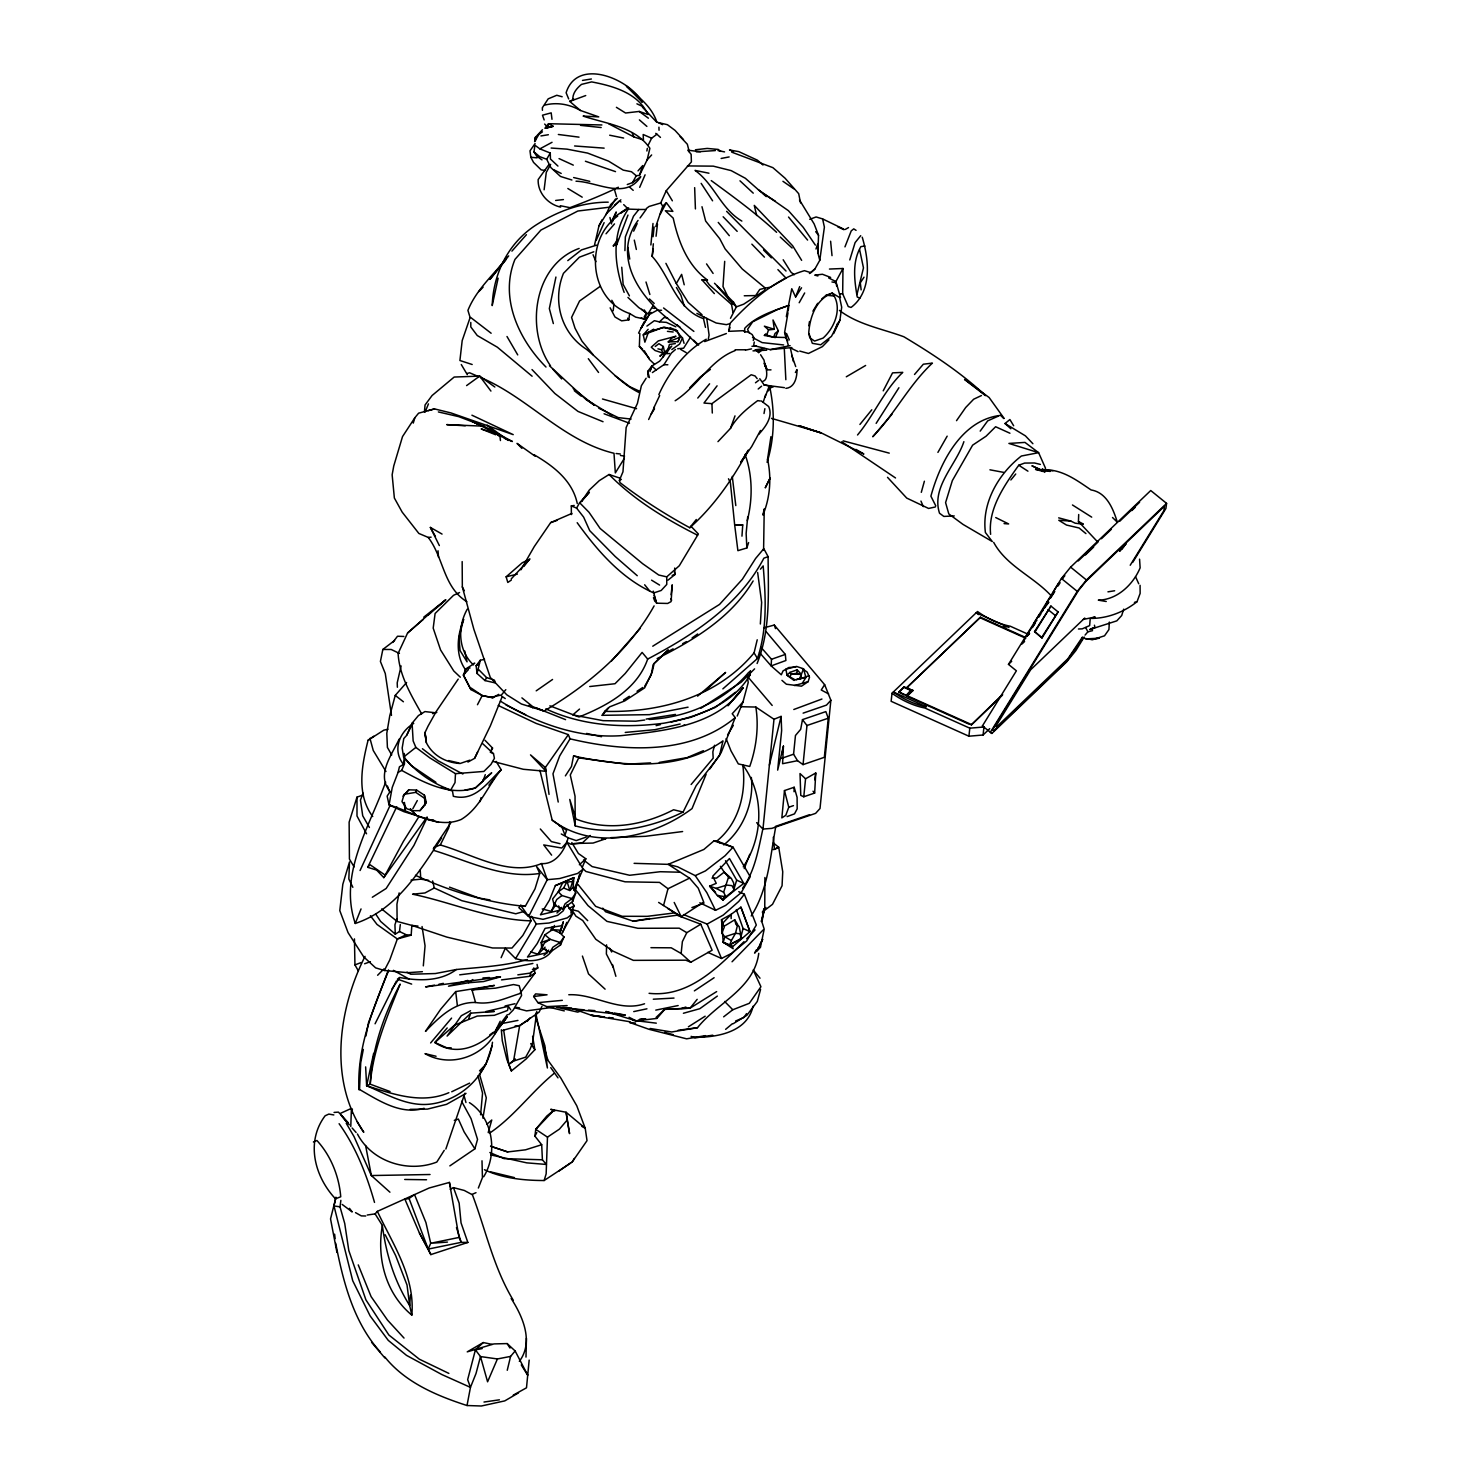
<?xml version="1.0" encoding="UTF-8"?>
<svg xmlns="http://www.w3.org/2000/svg" width="1480" height="1480" viewBox="0 0 1480 1480"><rect width="100%" height="100%" fill="white"/><g stroke="black" fill="none" stroke-linecap="round" stroke-linejoin="round"><path stroke-width="1.5" d="M731.157 918.618L731.176 914.307L740.907 907.148L749.99 931.623L732.341 946.923L723.221 942.279L721.5 919.691L731.176 914.307L722.591 923.317L721.74 933.121L724.867 936.785L731.379 940.577L729.732 944.869L723.221 942.279L724.867 936.785L735.505 933.288L739.889 933.788L741.535 938.338L729.732 944.869M764.901 877.51L764.753 908.757L761.368 921.541L764.235 908.554L761.96 922.04L764.198 929.144L760.48 947.052L757.02 950.697L758.297 947.626L760.48 947.052L754.578 953.102L756.484 949.735M606.578 944.851L606.375 953.99L613.368 967.495M695.415 208.921L694.657 187.646M624.912 250.62L625.356 236.893L633.477 216.246L638.842 209.476L646.131 209.476L640.045 217.967M794.038 791.726L794.187 787.249L784.474 790.579L781.847 817.866L785.788 815.313L788.766 807.248L784.474 790.579M654.123 595.534L656.584 603.192L667.665 603.452L671.106 601.601L672.235 584.822L671.106 594.757M749.879 671.328L749.731 675.472C731.952 705.423 696.359 717.264 663.873 723.202C624.172 728.401 582.547 726.033 545.843 708.846M724.701 261.35L722.999 286.528L729.603 300.403L736.374 306.878L743.719 304.159L764.642 290.376L765.29 288.082L770.451 287.194L786.01 278.111L777.907 269.619M728.697 331.372L730.121 323.269C750.379 301.365 775.409 279.072 804.436 270.673L810.948 272.69L814.943 268.935L819.791 260.276L817.904 253.08L818.533 235.283L814.148 223.942L799.459 199.911M1097.291 541.551L1078.439 521.496L1078.698 514.522M354.442 938.894L354.941 964.905L358.327 970.843M498.686 694.361L492.896 697.746L482.221 695.563L470.954 689.587L463.37 675.084L465.775 668.96L474.784 663.207L472.879 663.817M544.122 1180.522L572.094 1162.133L587.024 1140.636L585.211 1128.241L566.119 1112.257L554.149 1109.982L546.804 1116.05L535.741 1129.333L547.471 1137.139L546.157 1173.843L544.122 1180.522C524.013 1180.485 502.571 1178.358 484.423 1169.718M424.131 1108.298C400.803 1115.273 378.936 1100.62 359.548 1089.502L360.713 1062.825L363.322 1049.413M761.127 647.426L771.487 659.285L771.173 665.908L781.292 674.788L783.049 670.903L788.84 667.499L795.796 667.11M862.23 237.207C869.019 259.962 872.312 291.468 851.055 307.452L848.244 306.545L842.675 293.798L842.971 268.49L829.448 269.046M740.888 706.719L755.818 707.052L773.985 719.262L781.107 716.394L781.644 730.547L777.666 770.118L783.438 746.105L782.587 763.699L797.535 760.683L803.048 764.624L824.341 757.316L828.264 718.207L825.84 711.602L802.475 719.632L800.68 729.326L795.463 735.486L793.576 754.226L797.535 760.683M435.786 712.805L424.927 711.584L418.378 715.617L412.088 723.221L413.142 740.907L415.861 747.4L429.977 757.982L455.47 773.67L455.026 782.587L450.771 789.95C433.289 783.938 416.084 772.283 404.503 757.834L404.262 753.431M1109.334 622.081L1108.927 629.574L1104.524 635.808L1092.98 639.508L1085.858 638.898L1099.418 638.176L1092 639.601L1081.602 637.88M803.77 796.777L814.648 793.04L815.758 772.986L805.564 778.795L803.77 796.777L800.773 795.408L800.014 773.559L805.564 778.795M424.298 798.109L415.75 792.355L404.132 794.298L401.986 801.587L406.796 808.746L412.569 810.707L419.969 810.652L424.927 804.935L424.464 795.241L416.583 790.061L408.795 789.821L403.263 796.074L408.795 789.821M352.111 1112.96L352.351 1108.946M551.134 148.037L566.951 149.147L587.597 153.088L608.521 161.117L623.246 170.126L631.479 171.736L636.234 175.713L639.452 175.399L647.167 159.822L649.887 148.296C635.087 126.522 606.115 123.858 583.139 116.088L598.752 116.883L580.438 110.482L569.634 101.343L572.89 100.27C572.187 93.573 576.645 88.393 581.474 84.397L591.649 81.9C613.293 86.025 637.806 92.796 648.055 114.478L639.231 111.444L625.577 113.017L616.402 107.319M367.225 1215.024L375.106 1213.878L382.358 1225.44C376.568 1258.185 385.596 1293.39 411.81 1315.11C415.325 1276.87 392.885 1244.384 377.382 1211.361L429.182 1187.996L449.402 1182.428L450.531 1187.312M370.407 915.75L376.993 924.427L397.343 938.968L411.181 935.157L411.847 925.407L397.139 921.448L381.655 908.942M741.961 536.167L742.738 524.919L734.672 524.956L730.417 482.868L728.493 478.78M410.423 1295.111L409.683 1305.582L411.81 1315.11M544.122 189.773L546.268 172.42L550.653 164.354M525.992 1357.086L526.436 1338.272M572.705 901.431L571.946 898.601L561.919 895.529L558.274 891.793L563.658 888L569.818 890.516L573.851 877.659L562.733 882.635L558.274 891.793L552.595 899.008L554.149 904.872L562.548 909.164L572.705 901.431L575.702 893.069L573.074 887.463L573.851 877.659L555.351 885.577L549.376 900.247L540.459 914.788L559.755 910.237L561.29 907.351M1090.205 618.714L1089.65 625.577L1082.213 628.852L1078.439 629M423.317 965.867L425.056 945.831L422.059 926.536M424.427 411.884L425.056 404.983L432.086 395.512L454.175 377.049L479.705 376.105L494.838 387.02M747.696 516.946L746.142 533.448L746.845 547.97L737.891 550.671L734.672 524.956L742.738 524.919M639.841 333.536L639.36 346.394L649.035 358.049M529.174 1360.102L526.491 1387.814L513.264 1395.122M705.498 327.394L703.462 318.625C676.009 309.228 670.163 276.187 652.162 256.392L653.346 243.793M650.867 244.977L652.995 223.48M764.106 627.798L774.28 625.06L824.638 684.667L830.872 700.262L820.013 808.505L815.628 813.352L771.82 828.375L762.959 829.059L773.985 719.262M803.048 764.624L806.97 725.515L802.475 719.632M594.553 244.903L598.975 225.829L602.101 219.725M690.79 962.222L681.133 953.49L682.373 941.613L686.794 932.678L700.762 924.223L712.12 950.234L690.79 962.222L685.777 960.187L633.329 960.354L613.053 951.159L595.793 939.282L582.769 920.56L575.868 916.139L571.724 909.553L578.365 911.255L587.726 920.671M653.068 236.726L654.105 226.958M480.593 1114.773L482.554 1093.147L477.948 1075.831M1028.711 634.495L1010.322 626.244A73.649 51.245 46.3 0 1 977.503 611.518L892.015 693.269L891.127 701.298L968.919 736.207L983.072 735.005L989.713 728.66M904.114 694.99L898.86 691.974L904.243 686.831L912.772 690.753L907 687.46L980.445 617.216L1025.751 637.547L1022.902 642.449M898.786 692.64L904.243 686.831M905.89 695.766L911.31 689.995L907.221 694.49M969.067 724.164L906.963 696.303L912.827 690.068M968.919 736.207L969.807 728.179L924.834 707.995A73.649 51.245 46.3 0 1 892.015 693.269M1002.589 694.435L971.139 725.089L1002.515 695.101M983.072 735.005L983.96 726.995L982.424 725.903L1016.39 670.81L1008.472 664.372L1061.419 578.495L1070.614 567.136L1150.737 490.527L1166.592 503.385L1165.907 508.491L1132.681 562.4M390.072 1091.555L370.222 1084.174C373.145 1049.08 387.187 1016.427 400.137 984.089C383.746 1015.003 371.98 1049.024 370.222 1084.174L366.633 1085.746L365.634 1066.895M573.555 756.002C622.488 766.492 680.042 771.376 722.962 740.888L719.521 755.577L696.173 785.658L683.094 812.076C649.516 828.541 612.017 835.793 575.239 825.877L575.035 796.203L570.281 774.984L578.699 757.89L577.644 756.89L573.555 756.002L571.484 766.455L565.379 775.871M788.211 310.911L788.84 305.398L777.426 309.561L752.654 321.826L747.585 329.318L749.084 332.889M775.594 827.542C770.1 857.53 768.194 889.536 751.193 915.972M613.164 310.8L613.941 304.121L611.813 300.274M656.066 236.245L657.471 224.035M375.772 914.141L380.619 921.43L395.271 934.139L399.489 931.53L400.303 924.575M532.596 1036.277L534.854 1049.745L526.177 1058.94L511.377 1070.965L508.805 1064.361L513.541 1061.086L519.665 1025.621L539.053 1012.154L541.995 1006.345M560.18 930.162L552.502 929.625L559.865 932.844L563.232 921.985L559.865 932.844L564.01 936.951L560.532 944.962L549.987 952.195L541.68 947.829L541.236 942.446L544.918 934.787L552.502 929.625L554.501 925.481M490.768 1154.918L526.751 1162.855L546.379 1164.446L542.402 1159.784L541.699 1144.725L534.909 1136.14L535.741 1129.333L554.149 1109.982L550.726 1109.297L554.723 1111.11M610.149 307.822L614.995 316.998L621.619 320.846L628.834 319.884L629.648 313.519C589.059 299.756 583.99 239.927 617.715 216.062M536.796 1011.451L532.486 1043.27L529.877 1049.635L525.696 1057.145L513.541 1061.086M750.286 671.328L749.731 675.472L750.545 670.995M448.865 1373.403L419.321 1359.177L388.87 1335.015L365.911 1299.866L348.818 1250.619L344.729 1223.479L340.012 1206.829L340.863 1200.354M398.065 772.43L399.434 766.807L404.429 763.939L403.615 764.476L404.503 757.834L404.429 763.939L401.672 770.396L398.065 772.43L392.219 787.471L389.055 804.935C412.31 811.577 436.582 829.633 461.187 819.476C480.186 807.988 487.401 786.01 501.184 769.748L496.115 761.386M833.666 333.555L839.918 320.18L841.695 307.248L839.623 297.554L832.278 293.096L826.192 295.223L821.788 298.904M789.599 677.377L791.319 674.085L796.702 673.308L797.184 669.793L789.987 672.383L786.99 675.195L794.02 680.449M541.995 159.858L536.722 156.214L533.984 151.922L534.928 145.225L539.867 148.87L550.264 153.032L550.449 159.026L557.942 166.075M760.35 624.005L761.645 602.397L757.649 572.482M652.162 256.392L653.272 248.973M767.399 460.188L770.932 436.674M814.74 779.812L815.758 772.986M763.588 550.135L764.235 508.935L762.922 515.04C770.248 497.317 771.58 477.837 767.547 459.151M534.632 141.636L535.316 137.418L542.438 129.759M351.371 1109.926L350.779 1126.484M808.783 325.785L809.486 321.512M482.924 1118.196L486.291 1097.845L479.409 1073.944M753.709 345.414L754.264 342.028M646.871 150.997L647.334 148.333M555.925 277.038L549.339 308.58L553.354 323.565M782.032 754.319L783.438 746.105M764.013 413.531L764.883 408.684M478.613 669.534L486.587 677.6L494.431 680.153L495.263 682.909L484.996 680.578L477.06 673.456L480.279 660.265L484.552 659.322M708.346 339.142L709.087 335.072L706.755 318.348M1044.714 472.361L1045.491 468.18L1038.609 452.677L1024.974 442.409L1008.916 443.427L1038.609 452.677L1021.367 456.025C998.482 473.785 981.573 502.923 985.403 532.523L992.303 541.569L963.036 524.42L948.791 513.93L945.591 502.608L952.343 480.612L972.619 445.166L986.069 436.212L995.615 426.74L1009.933 433.233M653.18 664.483L651.2 674.917L644.744 686.221M449.846 821.918L448.662 828.06L440.3 844.988L433.936 847.411M470.548 1010.748L461.298 1015.742L447.089 1036.092L470.788 1013.153L494.339 1011.432L485.773 1011.58L508.325 1006.289L507.529 1010.452L494.302 1015.317L477.245 1016.057L454.453 1025.215L434.861 1042.531C462.056 1060.661 491.674 1039.663 507.344 1016.63L494.838 1033.928L496.891 1028.248M365.93 1035.982L368.539 1022.569L388.334 970.14M399.138 892.921L396.936 904.188L397.139 921.448M819.791 260.276L824.397 227.106L822.602 218.911L816.109 216.968L809.726 219.299M733.229 891.46L743.793 883.394L729.474 858.529L712.731 876.216L716.246 883.338L709.623 886.15L717.449 895.567L723.035 900.007L733.229 891.46L736.688 880.156L725.496 860.713M394.605 640.47L382.839 649.461L380.416 661.468L385.281 673.511L391.479 715.395M849.779 259.943L855.088 242.628L860.713 235.672M763.07 828.06C758.5 848.632 755.188 870.74 742.59 888.204M464.868 673.382L465.775 668.96L470.085 667.943M492.488 1042.253C488.197 1074.184 462.075 1100.38 430.051 1104.136C407.204 1106.763 386.928 1094.238 366.633 1085.746L373.663 1053.335M788.008 312.761L784.604 332.5L788.359 345.395M384.8 1356.957C405.206 1382.468 436.711 1395.751 467.014 1405.519L470.455 1387.37L441.854 1374.55L406.5 1355.366L388.241 1340.362L370.093 1315.85L352.721 1280.736L333.999 1205.96L335.942 1197.191M413.734 723.387C399.304 731.86 391.996 750.545 403.615 764.476M718.559 895.4L723.035 900.007L723.757 896.843M722.869 688.866L757.464 658.508C767.51 628.408 765.715 596.903 763.18 565.896L760.424 569.19M387.927 729.233L383.764 730.195L368.076 740.24C361.86 765.197 356.125 794.26 372.72 816.553M401.117 665.945L397.214 682.817L397.38 687.257M654.141 663.484L668.091 650.09L654.141 663.484L652.18 672.013L644.651 687.849L624.764 700.91L609.575 706.885L602.193 715.321L649.424 714.655L688.071 707.181M728.734 876.475L723.627 892.255L725.885 896.751L734.321 890.128L733.618 882.876L731.342 878.417L724.201 872.127L720.39 866.281M507.252 1370.277L510.582 1356.402L515.151 1350.981L507.159 1343.581L493.932 1343.914L467.236 1351.869L483.257 1342.564L492.174 1344.395M602.193 715.321L604.71 711.362C660.246 712.805 717.282 697.099 754.079 652.884L757.224 639.785M769.378 765.141L781.107 716.394M335.793 1198.005L330.539 1218.891L336.94 1252.432M480.057 801.624L481.055 797.683M567.229 840.991C563.418 852.166 554.686 864.561 541.458 863.599C508.435 877.159 472.046 853.868 440.3 844.988M714.544 745.254L712.861 751.877L713.175 758.186L691.123 784.511M674.196 902.449L681.226 916.712L663.54 905.52L667.998 888.721L689.551 878.14L698.245 888.167L703.703 902.134L681.226 916.712L667.739 908.498M737.207 716.043L742.979 702.001L748.214 682.502L747.548 678.099M406.611 682.502L395.253 695.397L389.758 715.765L386.798 733.303L387.409 747.437L391.738 754.948M728.882 331.409L729.955 327.432M760.572 989.436L757.279 1001.479L746.827 1015.373L733.118 1023.753M579.735 873.866L575.276 889.869L579.864 874.828M786.324 316.609L791.763 288.729L795.611 296.999L801.549 287.786M921.3 492.341L924.39 481.222M449.846 1165.889L474.895 1148.832L477.541 1139.378L471.084 1118.714L461.594 1101.323M753.283 340.437L754.005 337.903L752.21 334.61L748.751 332.242L744.181 331.502M488.197 1132.57L491.767 1120.008L486.901 1124.282M856.957 294.539L863.469 267.88L859.602 249.639M1123.69 609.149L1121.711 615.495L1116.808 620.86L1089.798 629.518L1094.923 627.594L1094.442 625.207M413.272 423.095L414.844 417.749L418.6 413.179L434.51 408.906L450.919 412.92L513.227 434.639L471.917 415.196M561.271 833.98L568.135 837.736L566.896 842.324L561.808 848.022L543.715 844.932L551.633 855.144M736.356 909.608L743.071 928.496L740.278 939.393L732.471 943.093M590.261 835.479L582.38 842.897L571.002 844.229L566.896 842.324L583.139 869.112L577.644 873.441L559.662 878.528L547.249 879.693L536.593 866.54L539.756 873.441L535.002 888.888L525.252 906.334C487.493 902.93 449.495 891.053 415.454 875.291M464.887 1093.239L445.85 1149.035M363.34 794.871L356.995 797.147L349.132 822.159L349.428 859.066L354.108 866.891M463.795 619.454C457.043 635.105 455.118 655.529 465.627 669.885M396.751 806.711L367.725 867.317L376.66 870.111L383.82 877.64L403.374 841.436L418.655 817.09M655.807 226.551L662.744 206.164L666.37 202.704L672.864 211.381L665.316 210.752L673.215 218.152C678.395 241.629 687.368 265.401 707.533 280.09L702.001 279.905L714.359 293.595M747.271 520.664C752.746 499.315 752.691 475.284 745.051 454.453M781.94 680.356L786.38 684.223L801.494 686.184L808.117 681.67L809.505 677.266L807.173 672.087L802.29 668.609M388.759 970.307C373.089 1008.528 356.976 1047.341 358.937 1089.761L359.548 1089.502M763.218 402.153L765.715 394.476M746.845 547.97L748.602 542.568M639.452 175.399L642.709 165.575L638.028 170.866M396.825 919.062L394.938 924.76L395.271 934.139M758.759 953.342C754.005 989.01 717.689 1002.348 697.469 1027.712L671.68 1031.986L650.183 1028.489M492.007 1045.972L486.18 1063.361L479.927 1073.666M501.516 979.889L529.692 976.301L531.024 972.305M844.951 246.882L851.222 230.899L853.738 228.863L856.069 230.362M470.048 317.756L462.186 340.604L459.91 360.51L472.175 364.506M649.979 371.536L651.866 366.041L659.692 361.139L671.791 346.043L659.84 356.199L664.649 352.776L663.336 346.505L658.915 343.675L655.233 346.468M700.466 151.719L687.793 150.202L691.141 154.309L691.401 161.912L666.259 190.679L660.709 202.982L649.073 206.46L646.353 208.532M616.402 245.55L627.964 215.062M815.98 249.01L817.866 243.608L817.904 253.08M663.244 356.81L664.649 352.776M753.024 1006.27C747.197 1033.281 714.433 1037.998 691.512 1037.221M485.292 774.669L483.016 781.07L475.339 788.026C449.346 796.388 423.983 782.532 401.672 770.396M653.679 329.171L648.407 332.279L644.873 342.176L643.245 334.868L648.148 329.318M596.144 240.426L604.118 222.648M717.966 441.651L730.491 428.386L735.005 415.88M757.094 663.502C770.729 629.759 768.287 592.296 768.101 556.628L763.81 548.692L755.614 558.46L742.387 579.235L719.521 604.432L652.754 646.205M415.75 792.355L416.583 790.061M764.383 335.405L766.659 335.109L768.564 329.911L774.299 329.282L773.004 319.957L778.369 330.836L775.354 337.57L764.383 335.405L765.752 333.888M767.066 462.315C774.614 438.413 774.965 411.921 769.841 387.427M1091.278 618.418C1107.78 618.381 1124.152 611.962 1137.01 601.731L1140.137 593.388L1140.081 585.322M363.081 793.114L360.454 800.107L362.711 815.758L369.408 827.487M650.404 369.926L651.866 366.041L656.288 370.019M468.753 1018.536L470.788 1013.153M658.841 394.605C668.646 372.757 685.314 351.019 706.274 339.216M766.659 335.109L773.633 337.2L775.039 333.463L778.369 330.836M559.865 932.844L562.64 925.574L545.102 928.349L537.148 943.648L527.49 957.042L546.952 952.806L548.654 950.123M612.369 221.963L616.235 211.992L611.388 221.667M744.237 868.63L749.768 854.312M795.611 296.999L799.681 286.584M803.548 668.793L805.897 677.47L795.056 679.838L786.99 675.195L785.917 669.182L796.573 666.426L803.548 668.793L799.459 679.098L808.913 675.75M478.355 1188.033L482.443 1177.618L481.999 1160.783M441.651 837.846C419.229 871.887 396.233 909.849 355.274 923.465L361.046 908.924M483.683 1176.748C498.131 1153.475 492.97 1117.585 469.419 1102.637M501.776 697.616L490.361 725.866L474.618 758.334L467.939 762.089M677.951 341.714L680.134 336.737L677.951 341.714L668.257 341.917L671.827 338.069L675.953 336.238L658.249 340.918L651.255 347.19L655.085 350.519L662.707 353.072L661.671 349.779L663.336 346.505M730.491 318.311L736.374 306.878L733.543 302.197L714.507 283.254M834.591 330.577L837.588 323.232M706.09 774.336L692.029 808.598C652.995 837.699 593.776 851.518 552.188 820.124L539.867 770.192M425.075 412.125L428.46 403.874M385.651 782.051C369.371 827.154 338.402 874.31 355.274 923.465M467.236 609.224C457.32 626.762 458.097 650.756 473.471 664.909M582.491 866.799L585.84 858.788L578.403 853.498L571.817 842.582M562.585 932.567L566.784 922.373M765.141 397.01L769.101 386.391M498.113 278.203L492.211 305.601C493.303 272.801 508.972 241.814 537.185 224.276C558.626 210.697 582.658 202.149 608.225 202.168M696.303 519.499L689.791 527.731C665.538 514.504 641.932 499.519 620.065 482.665L619.38 480.352L622.969 471.787L626.151 427.498L637.418 403.43L641.377 385.725L646.131 378.251M550.745 930.31L552.225 926.795M742.979 702.001L732.212 713.73L735.227 717.615L721.075 752.802L709.845 768.952M430.846 1254.596L428.201 1249.083L430.699 1243.274L425.944 1222.591L414.529 1194.601L409.072 1198.486L404.928 1199.244L419.432 1233.007L430.846 1254.596L467.846 1242.442L461.039 1222.869L459.151 1203.148L453.49 1187.645L450.197 1189.273M510.582 1356.402L497.41 1358.955L487.586 1381.802L480.482 1356.568L475.413 1349.852L483.257 1342.564M639.693 187.331L645.095 174.806M721.74 933.121L724.257 927.276L721.5 919.691M462.907 621.841L458.985 638.01L460.077 650.608L467.07 661.837L464.794 651.071M544.918 934.787L550.153 939.319L541.236 942.446L542.549 945.85L541.68 947.829L544.548 942.89L550.153 939.319L560.125 942.464L560.532 944.962M638.565 333.167L644.318 321.641M501.11 957.671L505.309 948.217L515.595 958.615C527.768 962.314 545.824 962.13 552.577 949.457M570.799 913.049L574.24 905.63L572.002 902.634M360.065 870.518L390.202 805.139M730.491 428.386C736.633 417.046 747.363 408.351 757.686 400.636L760.184 400.988M542.216 908.924L551.3 911.421L555.185 902.745M412.088 723.221L406.649 735.375L412.68 723.184M689.791 527.731C714.119 506.049 732.859 478.965 748.344 450.161L740.703 462.371L751.711 446.516L760.48 430.477M313.409 1141.968L316.905 1140.506C330.817 1155.547 339.124 1176.397 340.733 1196.765L335.461 1198.8C314.5 1176.489 305.509 1141.764 325.137 1115.772L328.819 1114.089L333.832 1114.939M963.887 441.669C956.21 464.979 931.068 487.105 939.523 513.245L943.851 516.428L954.248 515.928M768.101 556.628L763.865 558.201C739.038 605.449 693.51 634.809 647.685 659.062C637.159 689.476 607.133 705.72 578.995 716.986L549.876 705.831M573.611 889.961L583.139 869.112M648.647 419.506L654.456 407.019M633.662 231.139L637.14 223.61M430.588 612.702L407.592 632.996L398.101 653.438C399.322 675.528 411.07 695.027 421.634 713.823M605.968 214.711L610.722 204.518L617.382 198.32M670.07 327.617L677.711 331.187L674.751 329.374L682.484 337.976L679.635 344.026L671.827 349.558M562.548 909.164L565.101 903.78L571.946 898.601L575.702 893.069M474.618 758.334L477.615 752.043M653.938 407.592L659.673 395.549M427.295 817.367L413.938 845.395L386.151 888.481L372.312 897.25M653.309 305.287L648.018 313.834L638.731 307.562L627.946 297.443M554.149 904.872L556.739 899.526L561.919 895.529M375.069 1023.79L396.363 981.092M500.203 1021.219L495.855 1030.043L507.344 1014.614M648.018 145.447L651.626 138.213L656.935 134.236L660.469 137.418M417.286 800.569L412.809 808.765M638.065 220.409C609.038 259.666 645.668 306.046 679.986 327.099M399.138 739.13C391.923 754.874 375.865 774.891 390.128 791.578L387.15 796.111L389.055 804.935L403.855 811.651L438.635 822.399M565.064 907.092L563.159 910.903L557.646 915.325L543.067 919.339L528.656 916.509L518.888 907.702L520.664 905.335L525.252 906.334M759.851 944.999L762.7 939.282L757.02 950.697M723.035 900.007L725.071 895.992M365.042 956.358C338.161 1009.434 328.412 1080.789 363.784 1132.311L357.18 1121.729M563.658 888L567.043 881.433L569.818 890.516L573.074 887.463M883.227 390.831L892.551 372.868L902.763 372.368C883.986 390.406 874.088 415.085 857.53 434.99M424.927 804.935L426.314 802.271L424.464 795.241M477.466 704.721L482.221 695.563L492.896 697.746M690.531 337.144L683.612 348.207L677.729 348.743M352.851 887.316L348.836 879.009L349.502 861.952L342.824 884.263L339.789 910.607L348.078 932.659L363.747 956.913L375.624 967.865L384.338 970.473L389.721 960.095L397.343 938.968L406.242 934.75L411.181 935.157M638.842 209.476L628.279 209.106C611.148 234.192 614.163 265.124 624.153 292.374M660.339 214.008L666.37 202.704M530.765 951.899L538.054 954.23L542.549 945.85M484.996 680.578L486.587 677.6M534.909 1136.14L536.833 1132.552M627.279 184.519L632.478 182.669L636.234 175.713M490.602 751.673L492.544 748.066L485.033 740.315M555.851 904.687L551.3 911.421M795.389 372.516L797.017 369.593C797.054 377.104 794.945 387.427 785.88 388.371M561.679 933.677L572.871 913.456L566.97 904.668M519.332 1361.36C534.002 1341.935 522.773 1316.534 511.155 1298.496M637.251 575.72L615.18 556.48L589.725 530.673L583.638 517.13L576.608 508.102L579.624 502.719L589.373 492.23L581.363 501.702L589.317 490.028L599.271 480.649L609.076 474.488L620.101 478.188M690.938 526.251L698.357 533.966L679.302 565.749L666.74 576.867L666.759 584.452L661.172 590.483L653.698 592.943C621.563 578.662 597.384 550.708 577.182 522.699M528.989 914.585L531.005 920.838L522.847 935.416L511.988 948.051L492.544 947.977L446.849 937.099L411.847 925.407L417.989 926.091M491.009 750.804L492.544 748.066M799.182 302.734L804.676 292.966M1064.86 575.72L1061.918 578.846M731.379 940.577L735.505 933.288L737.669 924.501L734.727 919.783L724.941 925.759M743.034 687.904L728.012 705.627L743.034 687.904C717.042 726.199 663.133 731.065 620.768 735.69C578.476 738.483 536.019 723.258 500.388 701.132M937.913 452.399L947.163 436.156M571.909 180.024L560.495 176.453L550.893 167.592L546.675 159.267L550.264 153.032M572.871 913.456L567.265 917.878L549.043 923.021L536.352 924.057L515.595 958.615M702.038 314.74L688.163 302.42L676.323 283.531L681.633 274.374L684.223 284.789M842.971 268.49L835.904 281.552L836.626 285.992M549.987 952.195L552.873 947.255L560.125 942.464L564.01 936.951M535.723 139.768L539.034 134.18L542.438 131.85M839.918 320.18L831.464 336.349L820.771 344.785L812.317 343.323L808.746 332.889C809.819 317.146 816.165 298.942 832.278 293.096C842.916 307.1 835.035 327.413 823.084 338.088L814.592 341.066L809.819 337.865L808.95 333.962M743.274 866.855C763.31 836.94 764.79 794.242 742.775 765.049C746.568 792.522 739.057 823.01 716.875 841.029L713.934 840.88L703.87 849.465L668.165 864.357L634.106 863.34M649.258 314.574L641.025 328.32L649.258 314.574L657.046 310.319L661.579 310.264M727.587 734.857L733.359 725.293M812.927 311.17L817.682 303.308M498.242 705.479L536.223 723.443L568.338 734.635L570.059 738.835L559.699 755.891L552.984 773.781L558.219 802.049M572.094 1162.133L574.351 1158.452M462.167 561.586L462.334 586.913L473.859 629.278L490.305 677.452L506.808 694.823L521.423 703.999L544.104 711.029C587.986 685.166 629.019 650.885 654.105 605.894M1042.123 611.277L1045.12 606.412M1027.083 636.234L1029.581 633.403L1026.898 635.956M1032.485 627.465L1035.482 622.599L1027.823 633.274M1038.886 617.086L1040.902 613.83M1044.307 608.317L1048.802 602.231L1046.12 604.784M1050.708 597.92L1054.704 591.427L1047.026 602.101M1058.108 585.913L1060.105 582.676M1034.576 631.553L1050.93 606.079L1058.089 611.906L1042.031 637.954L1034.576 631.553L1042.031 637.954M1034.853 632.127L1048.524 609.963M1049.653 608.132L1050.93 606.079M1041.754 637.38L1058.089 611.906M1166.592 503.385L1086.468 580.012L1077.255 591.371L990.342 732.323L991.878 733.433L1066.636 661.93L1075.849 650.571L1084.192 637.029M1082.527 636.974L1067.894 658.748L996.577 726.939L995.744 726.347L1030.598 669.83L1084.766 618.029M1082.99 637.88L1067.154 660.654L993.764 730.824L992.525 729.918L1078.439 590.576L1085.95 581.288L1164.483 506.216L1163.89 510.655L1130.22 565.249M611.092 206.22L615.569 199.005M624.357 458.338L615.329 472.916L613.996 453.269C562.955 441.022 527.842 397.214 480.649 377.529M794.557 685.555L802.252 683.353L805.897 677.47M598.975 225.829L606.615 213.564L619.713 200.707L620.952 202.02M876.141 423.373L898.915 387.742M748.825 672.179C724.701 701.224 687.09 717.56 649.258 719.428M651.052 414.289L654.512 408.813M444.259 1150.33L436.804 1162.059C408.369 1173.196 371.887 1161.948 357.439 1133.995M426.314 802.271L419.969 810.652M824.638 684.667L821.252 689.995L828.578 693.898M414.844 417.749L402.523 436.582L393.754 465.978L392.144 474.784L394.365 498.02L402.171 512.117L418.858 533.448L428.238 537.425L431.124 537.166M864.024 277.186L860.305 282.81L861.138 289.895M545.102 947.163L538.054 954.23M433.27 848.928L450.864 822.732M746.549 1013.615L743.977 1017.445L735.579 1021.034M663.54 365.264L671.346 353.072L675.454 349.521M520.904 569.818L534.262 546.601L550.653 522.625L571.946 513.412L571.354 514.577L571.317 505.92L574.203 505.457M568.338 734.635L545.343 767.51L549.043 794.409M458.227 679.098L436.397 711.214L428.016 726.218L425.019 732.526L425.87 740.24M392.015 988.899L399.748 977.522C418.766 980.981 440.171 981.702 456.395 969.511C480.149 967.254 504.384 966.089 527.416 959.539M891.959 414.252L872.756 436.748C894.882 413.919 909.09 384.856 932.418 363.1L923.335 364.21L914.529 374.477M956.524 420.671L965.682 407.518L973.673 399.212L981.425 395.567M616.864 244.071L613.312 245.883L617.863 239.371M383.82 877.64L426.943 817.145M535.113 143.542L529.988 150.831L530.839 157.269L533.559 162.43L541.162 169.849L545.102 170.533M762.977 381.267C772.061 378.547 760.998 353.646 766.825 369.223M675.158 400.747C697.413 386.521 710.696 359.751 735.042 350.649M495.948 1032.097C482.61 1057.127 450.05 1067.949 425 1053.649L436.064 1056.258M508.695 255.874C494.709 273.56 476.412 289.173 467.921 310.375L469.918 316.887L491.138 333.24M980.186 431.124L987.678 420.875L998.223 416.158M520.109 993.21L534.983 973.155L533.799 967.883M703.462 318.625L704.462 317.293L716.209 323.01L726.329 324.657L729.899 323.695M533.633 996.521L535.575 993.894L547.063 994.801L533.633 996.521L537.906 1002.645L546.786 1006.641L564.305 1010.914M477.06 673.456L476.135 665.723L480.279 660.265M717.079 385.836L703.962 403.06L711.936 403.651L751.193 374.755L755.059 375.957L757.168 378.639M506.918 257.261L489.935 279.387L505.735 260.073M753.135 580.956C731.25 617.548 694.194 639.897 657.12 658.563M523.865 566.489L529.359 559.422L511.229 578.902M738.76 891.7L744.366 894.235L738.742 901.45L723.276 915.066L707.144 924.075L683.52 914.566M648.111 377.03L647.704 371.369L651.866 366.041M1062.696 578.033L1063.546 576.978L1062.714 578.014M758.759 434.306C765.345 427.017 773.356 416.861 768.657 406.519L761.312 400.932M392.755 642.468L397.51 636.234L403.855 636.456M488.899 785.214L494.413 778.369M697.173 999.333L690.032 1008.176L664.724 1009.36L656.195 1017.297L656.954 1018.407L664.724 1009.36L690.032 1008.176L716.653 991.6M859.917 424.446L871.794 409.793M527.176 1021.422L530.007 1017.963M1040.385 464.424L1034.52 462.981L1024.623 463.074L1018.74 465.238C1004.587 485.107 987.882 508.695 990.62 534.317M505.809 689.662L501.443 694.971L490.842 697.376M1010.858 479.964L1015.742 474.007M697.765 398.065L709.605 383.801M548.84 164.669L538.165 179.561C537.61 192.77 547.989 204.406 560.643 207.108M430.625 1042.956L451.585 1018.111M447.182 1027.953L434.861 1042.531L446.793 1047.803L451.197 1047.803M475.543 1002.496L471.99 989.898L494.413 985.421L455.692 991.582L440.763 1009.138L425.463 1031.375C439.135 1017.352 454.416 1001.793 475.543 1002.496C492.23 1005.105 506.179 997.687 521.256 993.136L521.571 995.504L513.264 1009.952L508.676 1014.614M606.041 233.785L614.496 223.887M567.192 1120.045L569.56 1133.625L566.119 1112.257L567.192 1120.045L559.44 1129.111L547.471 1137.139M1085.062 635.087L1087.874 631.812L1092.444 630.684L1092.277 628.057M367.725 867.317L369.982 864.709L384.707 874.791M732.952 312.28L731.546 304.473L733.543 302.197M611.554 660.931L640.304 628.334M511.913 251.119L526.418 234.691M406.334 735.708L403.781 738.557L402.171 748.066L403.596 757.057L411.218 765.567L435.916 782.291M763.236 910.422L765.9 907.443M375.106 1213.878L377.382 1211.361M830.872 700.262L826.488 705.109L803.122 713.138M468.439 669.552L463.37 675.084L470.954 689.587M647.167 159.822L651.644 154.956M767.528 391.442L771.913 386.724M746.716 938.746L755.059 929.921M763.125 929.976L732.045 961.778M828.966 339.845L822.38 346.635L808.469 353.461L799.737 351.075M689.773 387.76L700.188 377.067L710.382 369.427M479.538 1070.891L485.995 1064.286M478.817 291.56L483.091 287.194M377.622 975.264L383.912 968.919M754.578 668.868L741.277 682.132L700.854 708.291M556.942 912.994L559.755 910.237L558.645 905.908M604.71 711.362L608.095 708.069M743.941 941.706C718.115 967.254 688.866 997.613 649.091 993.32M907 687.46L980.445 617.216M906.963 696.303L912.772 690.753M1078.217 560.957L1098.123 541.921M1101.435 538.739L1111.388 529.23M1119.676 521.312L1139.582 502.275M1085.358 555L1093.646 547.082M1131.793 510.6L1135.105 507.437M1045.62 604.377L1048.303 601.824M1043.308 609.945L1041.125 612.887M1036.888 620.324L1034.224 622.877L1039.219 614.774M1026.417 635.549L1029.081 632.996M1008.472 664.372L1011.71 661.264M576.016 181.208C597.162 181.799 625.707 200.355 640.766 176.675L632.478 182.669M646.89 326.081L654.382 320.679L659.433 321.9L664.076 317.534L667.573 317.96M723.739 844.913C743.441 829.244 754.097 802.252 751.341 777.426M579.365 864.783L585.84 858.788M705.368 690.642L725.626 672.42L697.598 696.137M620.86 213.268L627.538 207.922M652.384 372.553L663.965 364.654L667.85 364.783M511.303 580.086L507.807 582.454L506.141 576.812L522.274 562.752L530.043 558.977M614.515 205.313L620.86 199.819M407.592 632.996L423.188 619.454M428.368 614.94L445.684 599.881L423.743 617.179M579.531 709.068L572.779 714.914L603.119 720.668L635.716 721.186L644.744 720.02M403.596 757.057L415.861 747.4M435.62 608.428L445.684 599.881M543.974 955.322L546.952 952.806L545.713 949.032M758.186 389.018L761.59 386.169M553.816 1073.648C531.209 1092.24 513.93 1116.79 489.418 1133.255M725.626 1029.34L732.267 1023.808M809.412 273.504L814.943 268.935M515.336 1058.977L508.805 1064.361L503.644 1029.987M1010.84 428.756L1005.031 423.521L1009.897 419.543L1013.652 425.759M735.227 717.615C689.939 755.355 624.19 751.748 570.059 738.835M758.574 352.758L762.348 349.706M483.035 779.793L491.712 772.819L475.339 788.026L464.961 790.08M567.784 260.628L581.474 249.917L596.533 245.162M723.646 1016.834L732.785 1009.748L749.305 1003.311L760.942 986.735L753.209 970.011L760.017 978.206M755.466 382.784L758.815 380.249M501.184 769.748C487.457 782.236 475.487 801.883 453.343 796.277L452.492 791.023L441.521 787.286M467.754 980.408L448.496 986.198L468.587 982.739L472.786 979.557M762.274 912.106L772.505 904.336L782.069 885.743L782.735 871.794L778.721 847.245L773.337 842.952M735.394 692.307L715.247 707.422L690.846 717.319L671.291 722M466.589 385.596L479.705 376.105L490.935 391.072M717.356 996.077L699.818 1008.694L683.409 1013.264M692.104 637.936L697.672 633.976M368.076 740.24L373.756 736.226M489.788 1034.835L493.21 1032.411M757.834 352.129L761.09 349.835M399.748 977.522L397.436 979.131L411.662 984.108M558.626 1171.272L570.559 1162.947M536.204 690.846L552.558 679.468M615.569 216.191L624.024 210.456M623.246 211.548L628.667 207.903M668.035 580.141L675.01 574.481L674.695 568.061M694.361 990.879L714.119 977.725M537.055 964.423L537.813 967.92L529.914 973.137L517.834 974.839M613.312 245.883L616.735 243.664M501.738 1030.672L519.665 1025.621L526.232 1021.293M623.524 700.059L629.315 696.285M637.029 691.252L642.801 687.479M688.385 1026.824L705.165 1016.205M600.232 286.343L579.549 301.014L571.576 317.423L575.035 328.246L581.918 341.085L593.351 354.996M618.363 187.22C602.601 194.99 586.228 201.502 569.948 207.663L560.236 205.702M529.692 976.301L534.983 973.155M846.301 376.789L865.634 365.468M518.5 1392.883L504.754 1400.894L481.333 1406L467.014 1405.519M845.246 229.456L848.521 227.569M569.041 908.628L574.24 905.63M476.135 665.723L479.428 663.817M703.999 903.152L691.9 907.573M466.034 1093.387L446.535 1104.339L427.443 1109.112L410.2 1109.352M665.463 652.995L673.123 648.851M682.668 643.671L686.498 641.599M539.867 148.87L552.04 142.302M523.679 911.532L515.762 913.789L461.853 900.691L434.269 888L424.964 892.958L412.587 894.198C452.103 902.393 490.324 919.802 531.005 920.838M619.38 480.352L621.36 479.354M648.407 332.279L643.245 334.868L664.132 327.062L676.027 330.743M707.865 952.361L721.5 958.467L731.379 953.49L746.697 940.947L756.317 925.055L744.366 894.235M699.818 902.782L715.506 910.33L725.7 905.39L741.202 892.662L750.231 876.734L733.062 847.189L716.875 841.029L720.298 842.971M451.733 1091.759L469.623 1083.12M579.143 248.436C534.021 264.55 524.845 329.115 550.505 365.782M569.634 101.343L573.944 99.29L572.945 99.456M648.018 313.834L651.034 312.428M459.559 592.537L453.546 595.312L435.102 613.497L433.196 628.13L440.578 649.961L453.768 670.976L460.317 677.193M689.551 878.14L668.165 864.357L677.618 866.799L695.23 875.624L705.442 870.906L725.089 855.736L733.062 847.189L713.934 840.88M340.678 1113.256L351.093 1108.52M787.101 816.59L794.52 813.852L797.184 808.82L797.091 797.35L794.187 787.249M751.562 348.873L745.513 350.131M773.263 849.668L778.721 847.245L774.502 849.446L773.282 837.255M471.99 1194.434L476.005 1192.677M704.702 341.584L726.365 333.536M703.426 750.693L687.072 757.63L659.34 762.404M668.257 341.917L679.764 337.255L678.395 333.204M555.351 885.577L562.733 882.635L573.519 881.359M585.729 95.552L572.89 100.27M354.941 964.905L361.139 962.555M593.795 251.785L579.402 257.187L563.455 273.338C552.262 300.736 560.846 332.834 586.191 349.114C603.988 363.211 618.696 382.636 639.304 392.663M793.798 709.512L821.937 699.023M364.617 963.758L370.37 961.686M586.173 837.088L576.201 840.603L568.227 837.865M581.862 1010.636L577.699 1012.117L556.073 1007.121L625.356 1015.077L614.515 1013.079M771.487 659.285L785.325 654.419L785.899 660.505L771.173 665.908L759.555 652.625M550.653 522.625L557.294 520.331M806.97 725.515L828.264 718.207M781.329 758.426L793.576 754.226M788.766 807.248L793.447 805.638M775.39 826.432L809.56 814.703M469.789 760.184L460.114 763.495C446.091 762.718 432.715 755.596 426.37 742.701L425.019 732.526L426.37 742.701M796.203 679.709L800.569 678.247L801.365 674.399L797.184 669.793M681.633 1008.435L685.888 1007.048M672.142 575.387L675.01 574.481L674.418 572.446M757.057 351.389L760.979 350.15M454.286 1120.323L458.338 1119.046L464.11 1131.867L474.895 1148.832M541.699 1144.725L525.567 1149.812L507.714 1151.939L490.546 1146.279M432.53 713.619L436.841 712.287M715.58 892.311L709.623 886.15L716.135 888.389L726.736 885.077L732.008 885.651L734.321 890.128M652.199 330.725L662.837 327.598L672.771 329.078M802.252 683.353L808.117 681.67M545.14 105.025C557.016 102.009 569.837 104.322 580.438 110.482M428.09 410.682L434.51 408.906M496.059 977.133L500.444 976.874L483.609 981.536L468.587 982.739M1091.574 618.011L1095.182 617.012L1083.267 619.417M532.43 969.363L537.813 967.92M545.954 128.205L553.132 126.318L548.543 123.71L544.918 128.242L553.132 126.318M467.07 373.478L469.66 372.793L478.817 376.734M448.865 1092.684C421.596 1104.505 393.144 1094.09 366.633 1085.746M1134.42 602.379L1137.01 601.731M532.874 963.462L500.74 969.789L459.707 974.82M506.141 576.812L517.352 574.111M656.102 725.644L660.432 724.608M505.105 1005.975L514.985 1003.717M683.446 725.33L684.685 725.034M680.171 724.016L655.011 729.677L625.245 732.434M935.305 506.974L928.589 508.454L906.74 498.094L887.519 477.319M633.736 1011.598L646.945 1008.805M644.54 1003.773C618.714 1012.561 594.738 993.561 568.783 994.745M655.77 1010.119L678.154 1005.549M754.153 345.691L770.266 349.632L790.135 345.654M434.491 985.125L425.593 986.883L500.444 976.874M438.931 984.237L443.371 983.367M500.111 1023.883L517.963 1020.423M456.395 969.511L435.379 973.544L410.756 974.229L407.019 972.12M721.149 158.453L729.14 156.935M482.166 1348.595L475.413 1349.852L467.661 1379.675L470.455 1387.37L476.024 1373.477L480.482 1356.568L497.41 1358.955M705.498 1035.63L686.627 1038.831L649.184 1029.359L629.555 1022.439L635.605 1023.087M602.749 908.147L605.561 911.754L633.237 921.207L649.776 918.451M540.94 135.938L548.359 134.736M582.491 80.419L591.39 78.995M1107.947 591.834L1114.644 590.76M646.187 719.077L675.49 714.433M712.75 1035.186L695.23 1037.887L691.141 1036.37M419.432 1233.007L428.201 1249.083L461.205 1242.349L467.846 1242.442M675.324 343.601L669.423 344.489L666.74 353.702L669.349 353.461M483.997 1402.041L499.408 1399.821M864.912 246.032L860.861 246.624C851.962 261.96 854.367 280.312 857.235 297.073L859.973 298.035M633.237 921.207L677.045 915.213L700.762 924.223M539.756 873.441C503.182 879.157 468.124 860.879 433.954 850.482M678.136 1030.284L697.469 1027.712M643.615 1018.962L639.416 1019.517L645.743 1018.869L636.104 1020.904L605.838 1011.488L620.638 1015.169M755.077 349.798L764.772 348.559M682.613 831.538L645.41 836.311L611.074 837.643M674.621 912.901L647.223 916.342L622.155 916.287L595.626 906.334L578.051 884.485M610.555 207.052L577.829 211.029L540.922 230.066L514.966 259.389C499.26 297.721 518.629 339.457 545.99 367.04M455.47 773.67L483.886 771.432L490.971 764.402L494.431 758.297L493.488 753.709L482.757 743.719M656.954 1018.407L636.104 1020.904L629.093 1017.278M456.469 1227.567L461.205 1242.349L459.059 1237.428L430.699 1243.274L447.441 1242.09M555.648 200.466L563.418 199.578M695.434 149.776L707.181 148.426L718.207 149.424L720.871 151.404M589.725 686.535L615.014 683.723L625.189 673.511L642.116 652.421L647.685 659.062M411.014 880.156L420.783 879.176L428.682 880.341M553.909 1007.159L526.529 1010.877L515.355 1007.936M770.266 349.632L791.874 347.578M537.906 1002.645L562.345 1000.332M751.951 346.302L756.28 345.913M969.807 728.179L983.96 726.995M471.99 989.898L495.523 988.159L513.505 984.552L519.202 985.698L521.256 993.136M515.133 1025.936L519.665 1025.621M601.953 838.994L605.838 838.735L593.091 843.063L573.815 843.508M422.411 971.676L407.685 972.693L384.338 970.473M334.055 1112.423L338.439 1112.128L348.226 1122.71M696.322 151.848L715.395 150.572M482.943 977.947L489.491 977.54M650.627 762.885L626.632 764.216L578.699 757.89M653.291 999.204L674.01 998.075M729.899 331.279L744.052 330.669M546.786 1006.641L567.136 1005.586M752.987 350.871L766.696 350.187M429.2 820.124L433.585 819.902M702.001 279.905L705.609 279.757L709.438 285.011L731.546 304.473M840.104 293.854L842.675 293.798M544.659 124.061L547.766 127.262L548.543 123.71L601.898 124.968M744.255 295.778L755.633 295.575L759.795 289.433L765.29 288.082L742.22 268.953L725.107 248.899L719.724 238.724L705.646 221.056L701.982 206.719M430.033 1174.51L371.351 1175.545L353.998 1136.511L346.228 1123.264M787.86 340.863L785.713 337.514L773.633 337.2M735.098 349.779L745.476 349.779M382.839 649.461L391.201 649.48L399.434 653.42M711.973 878.084L716.524 878.102L724.201 872.127L729.677 878.232M766.659 369.834L771.006 369.871M650.941 947.681L671.236 947.811L681.133 953.49M404.706 1179.467L426.536 1179.764M542.402 1159.784L504.125 1158.637L489.843 1152.513M365.726 1216.005L361.305 1215.894L355.533 1212.638M679.08 872.201L660.246 871.72L629.629 875.272L592.148 866.596L583.564 859.991M1039.682 470.233C1059.847 467.44 1075.609 479.52 1091.093 489.954C1106.689 492.488 1113.182 508.861 1117.345 522.237L1112.516 517.501M1046.083 470.474L1053.002 470.733M504.07 438.154L512.376 441.503L483.886 426.185L446.775 424.631L465.275 425.796M562.733 1007.455L571.613 1007.917M735.93 924.408L739.149 926.462L741.535 938.338M659.433 321.9L666.333 322.363L675.861 326.784M1083.305 524.179L1075.146 523.18L1070.854 521.09L1058.792 520.276L1066.488 525.048L1079.086 527.99L1085.932 533.596M1004.069 523.606L1008.639 523.938L995.726 517.556M574.591 145.965L604.136 148.148M573.038 1008.935L583.971 1009.786M588.337 1010.119L594.904 1010.636M546.083 771.302L530.506 754.874L545.343 767.51L546.083 771.302L523.31 769.285L493.099 761.442M530.839 157.269L537.092 157.842M826.192 295.223L833.813 296M580.548 125.356L601.176 127.539M783.66 344.951L762.126 342.601L752.506 337.477M667.443 331.354L673.16 332.001M616.106 453.509L620.305 453.99M631.091 419.081L618.288 417.619L598.808 408.24M608.743 1017.611L613.257 1018.129L608.983 1017.537M633.126 1020.349L656.306 1023.161M604.58 1016.982L591.39 1015.298L573.666 1008.953M558.349 134.477L579.013 137.141M784.474 387.668L763.921 385.004M717.449 895.567L725.885 896.751M1050.227 471.454L1035.519 469.364L1043.53 471.602M601.953 1016.816L591.39 1015.298L630.073 1021.773M333.999 1205.96L340.012 1206.829M652.791 308.081L654.937 308.395M515.447 1007.27L519.517 1007.88M620.435 455.47L624.56 456.099M1106.245 601.49L1098.327 600.159C1117.234 599.807 1133.144 584.563 1140.137 567.839L1139.563 559.144M490.01 899.97L479.058 898.046L449.513 887.149M687.442 165.927L713.286 166.149L731.139 170.607L745.365 178.285L761.515 192.511L775.372 201.225M831.945 281.977L835.885 282.661M989.935 469.808L1003.792 472.398M718.059 150.608L724.553 151.885M609.686 135.217L623.635 138.047M708.957 173.215L695.045 170.404C714.377 184.279 720.76 208.717 741.85 221.075M651.626 138.213L643.171 134.495L643.449 139.99L634.014 136.974L608.706 123.802M586.598 733.433L601.509 736.726M438.376 411.94L458.763 416.657L483.886 426.185M666.74 576.867L658.73 575.017L642.653 563.695L600.103 528.452L589.021 512.302L579.624 502.719M658.655 122.655L667.406 124.69L675.01 130.37L683.501 139.638M796.702 673.308L801.365 674.399L791.319 674.085L789.987 672.383M448.533 760.554L458.837 762.959M573.63 177.544L589.78 181.356M843.156 440.855L889.258 453.139M1070.854 521.09L1058.663 517.852M560.032 843.693L551.393 841.602L540.311 828.985M490.583 1171.864L514.411 1177.599M683.094 812.076L673.604 809.764C643.578 825.193 608.484 831.649 576.016 819.051L569.763 799.422L575.239 825.877M657.934 348.836L661.671 349.779M763.662 384.596L773.115 387.039M453.49 1187.645L464.295 1190.457L472.416 1194.786C485.81 1230.12 493.488 1267.676 513.357 1300.383M817.904 275.964L814.777 275.132L822.436 274.262L830.65 277.426M562.159 96.755L556.776 95.275L548.192 98.846L542.346 107.744L542.42 110.297M602.471 398.99L636.585 408.684M664.742 1032.3L673.382 1034.742M615.514 171.625L585.414 161.246M641.229 318.034L645.373 319.255L646.39 313.261L644.318 309.949M774.299 329.282L764.383 326.174L768.564 329.911M799.145 425.704L820.993 432.826L771.45 418.359M799.089 425.704L822.325 433.418L863.858 454.027L855.94 449.402M490.713 1146.242L507.714 1151.939M733.488 151.46L729.492 149.98L738.798 151.626L757.427 160.192L763.014 165.02M604.081 413.771L629.462 423.225M546.675 159.267L539.719 156.639L533.984 151.922M544.104 711.029L532.782 706.663L521.904 697.876M731.693 152.144L772.875 167.647L785.066 178.21L798.701 193.695L800.551 202.945M536.26 707.976L565.582 719.65M495.745 434.787L481.185 428.923L499.796 434.898L500.444 440.541M603.045 421.726L577.995 411.421L554.87 393.495L532.005 369.556M571.317 505.92L576.608 508.102M898.86 691.974L905.963 695.101M1043.622 470.973L1031.911 465.793L1043.511 471.399M1027.934 471.177L1018.74 465.238M1008.99 627.52L976.171 612.794A73.649 51.245 46.3 0 0 978.78 614.607M980.37 617.882L1025.677 638.213M904.169 687.497L911.236 690.66M907.018 695.637L971.213 724.423M743.071 928.496L749.99 931.623L740.907 907.148M736.688 880.156L743.793 883.394M636.918 103.822L642.912 106.56M559.052 158.601L573.297 165.131M697.561 535.205C665.815 519.202 633.829 499.74 609.076 474.488M837.828 226.903L843.989 229.733M639.027 390.979L629.74 386.687L614.995 375.68M662.577 124.635L656.769 121.897C651.477 105.987 638.084 96.774 626.41 86.117L642.265 102.25C629.574 78.866 577.274 56.925 566.119 92.759L568.69 98.957M490.232 752.173L493.488 753.709M399.489 931.53L406.242 934.75M822.602 218.911L843.748 229.141M791.911 348.632L798.127 351.648M828.726 277.981L835.904 281.552L840.51 297.517M553.576 169.645L561.198 173.456M506.012 704.943L525.678 714.748M716.135 888.389L723.627 892.255M1078.439 521.496L1082.861 523.791M462.87 774.003L438.025 760.739L422.411 748.732M696.895 313.353L704.462 317.293M393.403 970.344L409.239 979.149M439.357 545.584L430.365 527.416L442.058 534.077M581.862 1126.336L585.211 1128.241L576.774 1105.801L560.827 1078.051L547.304 1059.384M477.245 424.075L471.528 420.764L502.22 436.989M680.726 349.447L686.239 352.666M686.794 932.678L679.227 928.182L637.917 928.293L606.948 921.374L588.041 905.63L574.832 888.888M629.648 313.519L635.66 317.127L645.373 319.255L644.207 316.85L646.39 313.261L641.728 309.283M1005.031 423.521L1025.418 435.86L1032.892 443.723M567.839 188.496L582.213 197.173M549.432 365.726L585.71 399.212L611.758 415.159M651.57 580.16L659.581 585.081M1072.464 504.976L1091.704 517.149M658.619 902.412L663.54 905.52M558.904 825.341L561.975 827.32L564.99 835.053L566.6 830.354L552.188 820.124M723.221 942.279L733.192 948.754L730.861 943.519M895.529 477.966L841.769 441.762M501.424 696.007L505.254 698.579M534.021 454.712C553.261 465.904 572.427 480.464 577.274 503.515M471.01 687.978L482.221 695.563M782.938 181.3L793.835 188.829M529.063 705.276L532.818 707.847M758.519 189.865L788.415 210.678L803.178 227.236L815.351 245.088M585.71 399.212L594.239 405.132L573.223 388.555M655.732 133.367L656.935 134.236M508.214 440.467L487.161 425.111L499.334 436.322M639.231 111.444L648.407 118.197M693.88 331.409L663.577 307.97M667.998 888.721L659.507 882.395L625.115 881.821L585.877 871.461L582.602 868.298M342.195 1204.442L352.185 1211.935L349.465 1208.328M839.419 310.393C858.086 324.712 882.265 328.782 903.891 336.774C932.641 353.998 960.871 372.516 985.421 395.456M985.365 395.586L964.59 379.435L989.121 397.51L1004.106 418.378M395.253 695.397L403.411 701.779M574.24 390.683L581.048 396.048M711.251 180.597C733.71 197.062 756.058 213.305 776.612 232.304M1070.614 567.136L1086.468 580.012M1061.419 578.495L1077.255 591.371M1058.44 583.601L1053.446 591.704M1048.081 609.63L1055.258 615.458M1024.586 641.506L1021.903 644.059M982.424 725.903L991.878 733.433M794.168 274.762L790.968 272.172L783.16 259.759M535.316 456.339L517.038 443.389L521.904 448.348M763.107 193.862L766.27 196.6M639.397 119.88L646.89 126.41M639.36 346.394L642.653 349.299M629.648 187.202L633.199 190.347M697.024 344.082L676.934 324.712M389.925 1192.196L371.351 1175.545L365.597 1145.502M532.115 376.216L497.335 347.19L477.263 335.535L470.807 326.95L470.788 322.437M1042.345 468.679L1045.158 471.232M1050.911 595.478C1033.17 576.442 1006.326 565.841 993.691 542.383M605.098 989.158L588.522 973.933L582.417 956.062M780.256 237.041L792.096 247.993M739.982 180.819L753.246 193.159M649.442 298.96L654.197 303.437M654.364 364.136L649.276 359.289L644.318 350.742M623.691 204.629L628.279 209.106M693.695 340.252L698.634 345.062M466.903 601.731C443.186 587.19 443.796 557.775 428.238 537.425M656.805 122.285L642.431 107.152M786.028 271.025L726.625 211.344M763.532 250.028L771.395 257.853M724.627 1001.461L732.785 1009.748M1003.755 418.544L1000.647 415.381C961.889 419.691 940.188 462.038 930.902 496.188L935.823 505.957M756.668 822.658L762.959 829.059M751.859 244.163L764.438 257.15M723.147 216.765L737.188 231.361M680.134 136.604L687.349 144.245L689.273 151.848M410.534 809.172L416.084 815.11L410.275 808.82M404.022 1338.068L387.501 1320.086L371.091 1296.61L358.253 1264.901M335.683 1243.182C343.064 1281.477 353.48 1322.417 380.397 1352.091M553.021 369.353L561.66 378.936M352.111 1127.982L356.107 1132.496M717.245 286.361L729.603 300.403M788.544 217.042L807.599 240.075M813.038 791.208L814.648 793.04M747.418 676.341L772.19 705.442M371.591 1342.342L384.874 1357.956M766.307 631.849L785.325 654.419M718.244 222.407L729.326 235.69M644.651 584.766L649.905 591.26M467.292 374.625L461.279 364.543M788.84 305.398C775.168 310.245 756.132 315.98 744.68 328.375L744.792 332.26M347.818 1123.486L341.269 1115.347L349.317 1124.819M759.777 378.714L763.458 383.93M815.702 231.657L818.533 235.283M588.318 358.697L598.549 372.461M627.613 318.182L628.834 319.884M520.664 905.335L528.656 916.509L547.249 879.693L541.458 863.599M550.745 1067.617L557.979 1077.866M670.662 598.734L671.698 600.214M706.534 263.903L713.101 273.43M695.23 875.624L706.904 892.755L715.506 910.33M508.325 1006.289L510.693 1009.786M530.728 1043.585L534.854 1049.745M701.15 183.353L712.583 200.817M339.105 1123.708C356.032 1147.37 366.651 1174.75 374.514 1202.408M760.591 354.738L764.013 360.103L765.345 366.8L764.198 363.377M660.709 202.982L662.744 206.164M531.376 916.268L536.352 924.057M507.159 1343.581L509.99 1348.058M801.642 260.351L792.633 245.736L754.264 205.387L756.668 215.488M385.966 771.505L373.256 750.508L369.945 738.317M666.259 190.679L672.364 200.817M754.079 652.884L757.464 658.508M676.416 287.49L680.93 295.26L684.297 306.046M506.993 336.496L517.723 354.904M430.365 527.416L435.435 536.463M609.575 948.217L611.666 952.01M665.908 263.348L676.323 283.531M629.407 295.871L623.154 284.419L621.748 267.233M521.274 1364.948L527.768 1375.272L515.151 1350.981M366.541 833.795L356.995 815.998L356.995 797.147M1085.673 627.594L1087.874 631.812M462.334 586.913L464.276 590.705M385.151 1234.727L395.678 1255.632L407.019 1285.01L409.683 1305.582C394.161 1280.644 386.077 1254.041 382.358 1225.44M632.256 133.181L634.014 136.974M1135.567 576.738L1138.73 583.768M616.494 196.6L614.126 188.441M920.949 501.091L923.335 506.623M786.509 333.463L789.303 339.938M707.144 924.075L721.5 958.467M535.205 1015.78L544.918 1045.879L547.396 1067.986L535.779 1013.227M593.054 254.764L595.959 261.683M409.072 1198.486L428.201 1249.083M726.125 738.631L731.009 750.897L738.317 763.902L749.731 766.455C756.336 747.752 758.981 726.736 755.818 707.052M764.476 363.137L766.751 368.89M511.377 1070.965L506.845 1059.402L502.293 1040.866L501.332 1029.784M653.457 597.679L654.918 601.472M387.427 785.973L389.629 792.022M791.652 355.052L795.722 366.578M544.159 119.954L542.494 115.2L551.189 112.868L551.985 119.288M774.28 625.06L775.502 628.612M646.002 281.996L649.868 294.464M682.484 337.976L684.056 343.341M612.48 964.553L615.884 976.301M542.624 1041.495L547.711 1059.495M647.704 371.369L649.424 377.604M464.165 1096.051L465.96 1102.526M653.272 591.13L656.584 603.192M609.927 217.486L611.591 223.942M734.727 919.783L735.69 923.538M432.641 880.933L434.269 888M790.45 348.485L793.391 361.49M634.291 240.112L636.345 249.454M449.402 1182.428L459.059 1237.428M457.339 1005.345L455.692 991.582M627.779 247.308L629.74 259.093M404.114 802.512L405.261 811.114L404.466 802.512M732.267 476.412L735.801 505.587M334.61 1234.172L335.146 1238.686M830.613 241.221L832.019 255.651M785.843 379.713L784.234 347.282M438.025 550.764L438.506 557.22M785.436 333.148L785.713 337.514M535.316 137.418L535.52 140.896M420.228 870.129L420.783 879.176M711.936 403.651L712.305 413.031M658.933 127.188L659.044 130.24M1006.233 626.928A73.649 51.245 46.3 0 1 1003.458 626.207M770.026 478.243L765.327 487.679L770.026 478.243M1119.62 551.189L1125.947 543.9L1119.62 551.189M1121.378 549.321L1124.116 546.176L1121.378 549.321M926.166 706.719L893.346 691.993A73.649 51.245 46.3 0 0 926.166 706.719"/></g></svg>
